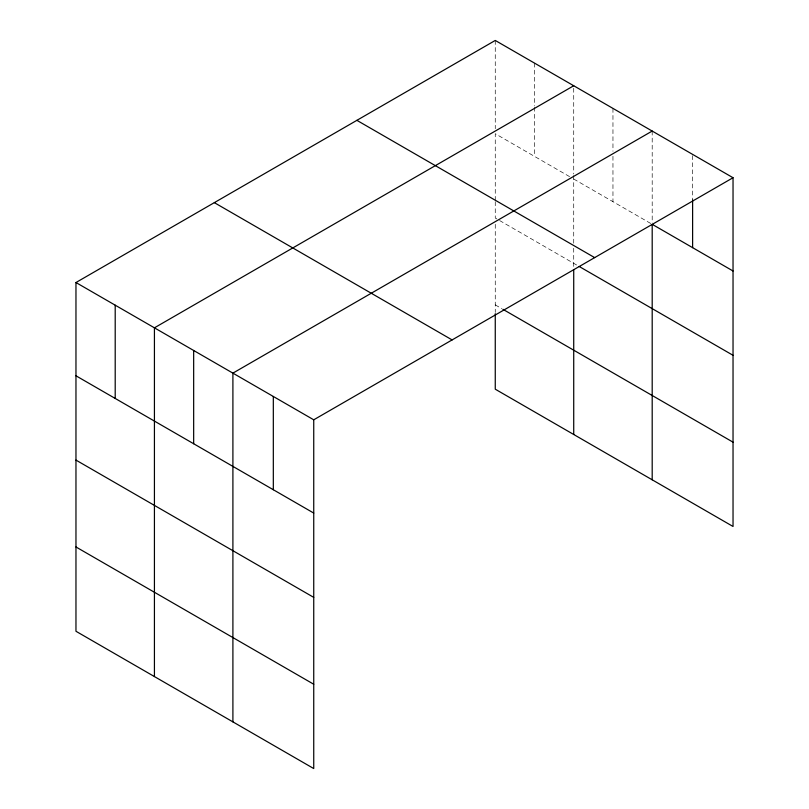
<?xml version="1.0" encoding="UTF-8"?>
<svg xmlns="http://www.w3.org/2000/svg" width="809" height="809" viewBox="0 0 809 809"><rect width="100%" height="100%" fill="white"/><g stroke="black" fill="none" stroke-linecap="round" stroke-linejoin="round"><path stroke-width="0.61" stroke-dasharray="4.04 3.03" d="M495.26 201.663L495.26 218.025L498.526 219.906M495.26 200.41L495.26 133.718L570.456 177.131M573.723 248.221L573.723 268.355M573.723 243.196L573.723 175.24M573.723 179.022L651.103 223.688M499.618 220.544L576.989 265.21M495.26 304.882L501.792 308.664M692.615 155.652L692.615 199.762M652.196 131.058L652.196 223.062M612.959 108.406L612.959 151.253M612.959 156.299L612.959 201.674M573.723 88.272L573.723 173.975M534.486 63.102L534.486 105.949M534.486 107.213L534.486 156.37M495.26 40.45L495.26 128.671M495.26 224.315L495.26 312.436"/><path stroke-width="1.21" d="M733.035 177.727L495.26 40.45L75.965 282.523L75.965 631.273L313.74 768.55L313.74 419.81L733.035 177.727L733.035 526.477L495.26 389.19L495.26 313.69M573.723 85.754L154.428 327.827L154.428 676.567M652.196 131.058L232.901 373.131L232.901 721.871M733.035 270.995L652.196 224.315L652.196 479.798M356.89 120.339L594.666 257.616M579.173 266.474L733.035 355.303M502.885 309.291L733.035 442.169M214.334 202.644L452.11 339.922M75.965 282.523L313.74 419.81M75.965 375.791L313.74 513.068M75.965 460.099L313.74 597.376M75.965 546.965L313.74 684.242M692.615 199.762L692.615 247.655M573.723 269.619L573.723 434.494M273.321 396.471L273.321 489.738M193.664 350.479L193.664 443.747M115.202 305.175L115.202 398.443"/></g></svg>
